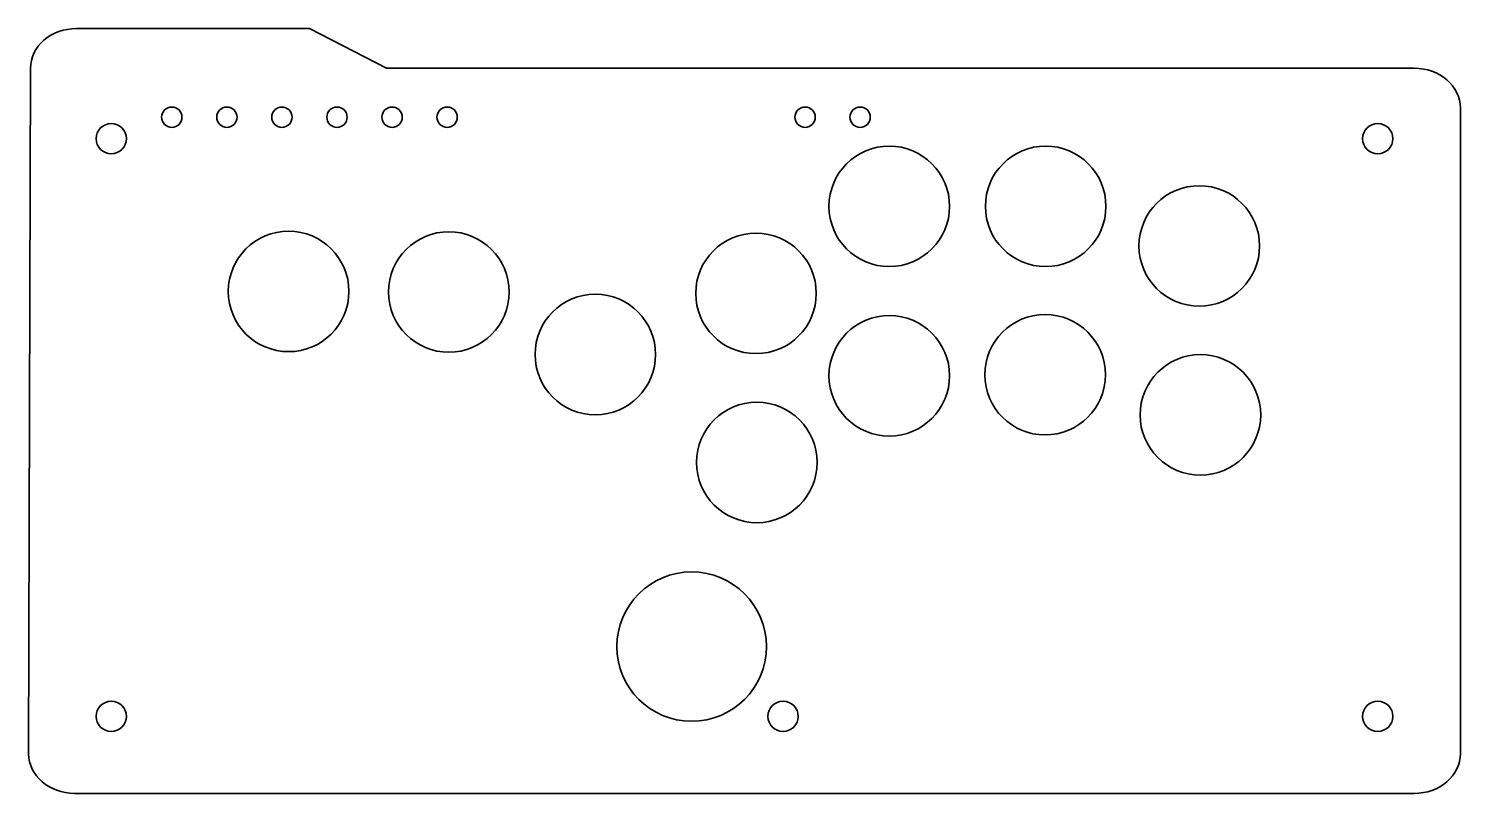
# Model space of a CAD drawing. Header units: millimetres. Extents: x -130 to 130, y -71 to 68.
import ezdxf

# ---------------------------------------------------------------- set-up
doc = ezdxf.new("R2010")
doc.units = ezdxf.units.MM
doc.header["$MEASUREMENT"] = 0
doc.layers.add('Layer 1', color=7, linetype='Continuous')

msp = doc.modelspace()

# ---------------------------------------------------------------- linework, layer by layer
at = {"layer": 'Layer 1', "color": 250, "lineweight": 35}
for centre, major_axis in [((26.4113, 35.8882), (0, 10.95)), ((54.8111, 35.8882), (0, 10.95)), ((82.7113, 28.6883), (0, 10.95)), ((-82.6697, 20.4252), (0, 10.95)), ((-53.5687, 20.3182), (0, 10.95)), ((2.2112, 20.0684), (0, 10.95)), ((-26.9687, 8.9611), (0, 10.95)), ((26.4113, 5.0884), (0, 10.95)), ((54.7113, 5.2883), (0, 10.95)), ((82.9112, -2.0117), (0, 10.95)), ((2.3613, -10.662), (0, 10.95)), ((-9.4719, -44.1323), (0, 13.575))]:
    msp.add_ellipse(centre, major_axis=major_axis, ratio=1, dxfattribs=at)
for points, knots in [([(-121.1972, 68.1911), (-123.4114, 68.1911), (-125.5349, 67.4317), (-127.1005, 66.0803), (-128.6661, 64.7289), (-129.5458, 62.8958), (-129.5458, 60.9845), (-129.5458, 60.9845), (-129.8787, -63.6023), (-129.8787, -63.6023), (-129.8787, -67.5824), (-126.1409, -70.8089), (-121.5301, -70.8089), (-121.5301, -70.8089), (121.7727, -70.8089), (121.7727, -70.8089), (123.9869, -70.8089), (126.1104, -70.0496), (127.676, -68.6981), (129.2417, -67.3466), (130.1213, -65.5136), (130.1213, -63.6023), (130.1213, -63.6023), (130.1213, 53.778), (130.1213, 53.778), (130.1213, 55.6893), (129.2416, 57.5223), (127.676, 58.8738), (126.1104, 60.2252), (123.9869, 60.9846), (121.7727, 60.9846), (121.7727, 60.9846), (-64.8876, 60.9846), (-64.8876, 60.9846), (-64.8876, 60.9846), (-78.8791, 68.1911), (-78.8791, 68.1911), (-78.8791, 68.1911), (-121.1972, 68.1911), (-121.1972, 68.1911)], [0, 0, 0, 0, 0.07692308, 0.07692308, 0.07692308, 0.15384615, 0.15384615, 0.15384615, 0.23076923, 0.23076923, 0.23076923, 0.30769231, 0.30769231, 0.30769231, 0.38461538, 0.38461538, 0.38461538, 0.46153846, 0.46153846, 0.46153846, 0.53846154, 0.53846154, 0.53846154, 0.61538462, 0.61538462, 0.61538462, 0.69230769, 0.69230769, 0.69230769, 0.76923077, 0.76923077, 0.76923077, 0.84615385, 0.84615385, 0.84615385, 0.92307692, 0.92307692, 0.92307692, 1, 1, 1, 1]), ([(-102.0284, 52.0907), (-102.0284, 53.1124), (-102.8567, 53.9407), (-103.8784, 53.9407), (-104.9001, 53.9407), (-105.7284, 53.1124), (-105.7284, 52.0907), (-105.7284, 51.069), (-104.9001, 50.2407), (-103.8784, 50.2407), (-102.8567, 50.2407), (-102.0284, 51.069), (-102.0284, 52.0907)], [0, 0, 0, 0, 0.25, 0.25, 0.25, 0.5, 0.5, 0.5, 0.75, 0.75, 0.75, 1, 1, 1, 1]), ([(-92.0284, 52.0907), (-92.0284, 53.1124), (-92.8567, 53.9407), (-93.8784, 53.9407), (-94.9001, 53.9407), (-95.7284, 53.1124), (-95.7284, 52.0907), (-95.7284, 51.069), (-94.9001, 50.2407), (-93.8784, 50.2407), (-92.8567, 50.2407), (-92.0284, 51.069), (-92.0284, 52.0907)], [0, 0, 0, 0, 0.25, 0.25, 0.25, 0.5, 0.5, 0.5, 0.75, 0.75, 0.75, 1, 1, 1, 1]), ([(-82.0284, 52.0907), (-82.0284, 53.1124), (-82.8567, 53.9407), (-83.8784, 53.9407), (-84.9001, 53.9407), (-85.7284, 53.1124), (-85.7284, 52.0907), (-85.7284, 51.069), (-84.9001, 50.2407), (-83.8784, 50.2407), (-82.8567, 50.2407), (-82.0284, 51.069), (-82.0284, 52.0907)], [0, 0, 0, 0, 0.25, 0.25, 0.25, 0.5, 0.5, 0.5, 0.75, 0.75, 0.75, 1, 1, 1, 1]), ([(-72.0284, 52.0907), (-72.0284, 53.1124), (-72.8567, 53.9407), (-73.8784, 53.9407), (-74.9001, 53.9407), (-75.7284, 53.1124), (-75.7284, 52.0907), (-75.7284, 51.069), (-74.9001, 50.2407), (-73.8784, 50.2407), (-72.8567, 50.2407), (-72.0284, 51.069), (-72.0284, 52.0907)], [0, 0, 0, 0, 0.25, 0.25, 0.25, 0.5, 0.5, 0.5, 0.75, 0.75, 0.75, 1, 1, 1, 1]), ([(-62.0284, 52.0907), (-62.0284, 53.1124), (-62.8567, 53.9407), (-63.8784, 53.9407), (-64.9001, 53.9407), (-65.7284, 53.1124), (-65.7284, 52.0907), (-65.7284, 51.069), (-64.9001, 50.2407), (-63.8784, 50.2407), (-62.8567, 50.2407), (-62.0284, 51.069), (-62.0284, 52.0907)], [0, 0, 0, 0, 0.25, 0.25, 0.25, 0.5, 0.5, 0.5, 0.75, 0.75, 0.75, 1, 1, 1, 1]), ([(-52.0284, 52.0907), (-52.0284, 53.1124), (-52.8567, 53.9407), (-53.8784, 53.9407), (-54.9001, 53.9407), (-55.7284, 53.1124), (-55.7284, 52.0907), (-55.7284, 51.069), (-54.9001, 50.2407), (-53.8784, 50.2407), (-52.8567, 50.2407), (-52.0284, 51.069), (-52.0284, 52.0907)], [0, 0, 0, 0, 0.25, 0.25, 0.25, 0.5, 0.5, 0.5, 0.75, 0.75, 0.75, 1, 1, 1, 1]), ([(12.9716, 52.0907), (12.9716, 53.1124), (12.1433, 53.9407), (11.1216, 53.9407), (10.0999, 53.9407), (9.2716, 53.1124), (9.2716, 52.0907), (9.2716, 51.069), (10.0999, 50.2407), (11.1216, 50.2407), (12.1433, 50.2407), (12.9716, 51.069), (12.9716, 52.0907)], [0, 0, 0, 0, 0.25, 0.25, 0.25, 0.5, 0.5, 0.5, 0.75, 0.75, 0.75, 1, 1, 1, 1]), ([(22.9716, 52.0907), (22.9716, 53.1124), (22.1433, 53.9407), (21.1216, 53.9407), (20.0999, 53.9407), (19.2716, 53.1124), (19.2716, 52.0907), (19.2716, 51.069), (20.0999, 50.2407), (21.1216, 50.2407), (22.1433, 50.2407), (22.9716, 51.069), (22.9716, 52.0907)], [0, 0, 0, 0, 0.25, 0.25, 0.25, 0.5, 0.5, 0.5, 0.75, 0.75, 0.75, 1, 1, 1, 1]), ([(-112.1289, 48.1899), (-112.1289, 49.7096), (-113.3609, 50.9415), (-114.8773, 50.9415), (-116.3971, 50.9415), (-117.6289, 49.7096), (-117.6289, 48.1899), (-117.6289, 46.6734), (-116.3971, 45.4415), (-114.8773, 45.4415), (-113.3609, 45.4415), (-112.1289, 46.6734), (-112.1289, 48.1899)], [0, 0, 0, 0, 0.25, 0.25, 0.25, 0.5, 0.5, 0.5, 0.75, 0.75, 0.75, 1, 1, 1, 1]), ([(117.8716, 48.1899), (117.8716, 49.7096), (116.6397, 50.9415), (115.12, 50.9415), (113.6035, 50.9415), (112.3716, 49.7096), (112.3716, 48.1899), (112.3716, 46.6734), (113.6035, 45.4415), (115.12, 45.4415), (116.6397, 45.4415), (117.8716, 46.6734), (117.8716, 48.1899)], [0, 0, 0, 0, 0.25, 0.25, 0.25, 0.5, 0.5, 0.5, 0.75, 0.75, 0.75, 1, 1, 1, 1]), ([(-112.129, -56.8077), (-112.129, -55.2912), (-113.3609, -54.0593), (-114.8773, -54.0593), (-116.397, -54.0593), (-117.6289, -55.2912), (-117.6289, -56.8077), (-117.6289, -58.3274), (-116.397, -59.5593), (-114.8773, -59.5593), (-113.3609, -59.5593), (-112.129, -58.3274), (-112.129, -56.8077)], [0, 0, 0, 0, 0.25, 0.25, 0.25, 0.5, 0.5, 0.5, 0.75, 0.75, 0.75, 1, 1, 1, 1]), ([(9.8722, -56.8077), (9.8722, -55.2912), (8.6403, -54.0593), (7.1206, -54.0593), (5.6041, -54.0593), (4.3722, -55.2912), (4.3722, -56.8077), (4.3722, -58.3274), (5.6041, -59.5593), (7.1206, -59.5593), (8.6403, -59.5593), (9.8722, -58.3274), (9.8722, -56.8077)], [0, 0, 0, 0, 0.25, 0.25, 0.25, 0.5, 0.5, 0.5, 0.75, 0.75, 0.75, 1, 1, 1, 1]), ([(117.8715, -56.8077), (117.8715, -55.2912), (116.6397, -54.0593), (115.12, -54.0593), (113.6035, -54.0593), (112.3716, -55.2912), (112.3716, -56.8077), (112.3716, -58.3274), (113.6035, -59.5593), (115.12, -59.5593), (116.6397, -59.5593), (117.8715, -58.3274), (117.8715, -56.8077)], [0, 0, 0, 0, 0.25, 0.25, 0.25, 0.5, 0.5, 0.5, 0.75, 0.75, 0.75, 1, 1, 1, 1])]:
    msp.add_open_spline(points, degree=3, knots=knots, dxfattribs=at)

doc.saveas('drawing.dxf')
